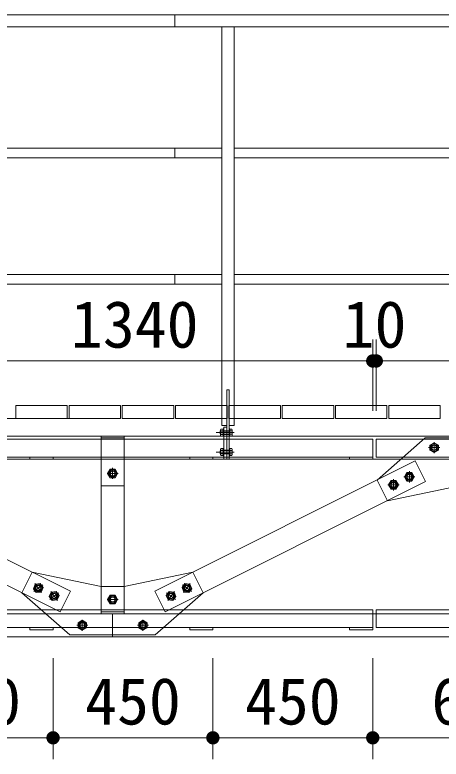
# Model space of a CAD drawing. Units: millimetres at full size. Extents: x 0 to 42000, y 0 to 29700.
# Drawn here: x 18912 to 20112, y 10805 to 12900 of the extents above; entities that cross this region are included whole.
import ezdxf
from ezdxf.enums import TextEntityAlignment as Align

# ---------------------------------------------------------------- set-up
doc = ezdxf.new("R2010")
doc.units = ezdxf.units.MM
doc.header["$LTSCALE"] = 100
doc.layers.add('D-STR', color=1, linetype='Continuous', lineweight=13)
doc.layers.add('D-STR-DIM', color=7, linetype='Continuous', lineweight=13)
doc.styles.add('ＭＳ ゴシック', font='')
doc.styles.get('ＭＳ ゴシック').set_extended_font_data('MS Gothic')

# ---------------------------------------------------------------- blocks, each defined once
blk = doc.blocks.new('filled_dot')
at = {"color": 0, "linetype": 'Continuous', "lineweight": -2, "const_width": 1.25}
blk.add_lwpolyline([(-0.625, 0, 1), (0.625, 0, 1)], format="xyb", close=True, dxfattribs=at)

msp = doc.modelspace()

# ---------------------------------------------------------------- linework, layer by layer
at = {"layer": 'D-STR'}
for p, q in [((22924.3, 12900.4), (11450.5, 12900.4)), ((19362.4, 12866.4), (19362.4, 12900.4)), ((22924.3, 12866.4), (11450.5, 12866.4)), ((19495.4, 12866.4), (19495.4, 11744.4)), ((19529.4, 12866.4), (19529.4, 11744.4)), ((19495.4, 12524.7), (18629, 12524.7)), ((19362.4, 12497.5), (19362.4, 12524.7)), ((20395.4, 12524.7), (19529, 12524.7)), ((19495.4, 12497.5), (18629, 12497.5)), ((20395.4, 12497.5), (19529, 12497.5)), ((19495.4, 12169.4), (18629, 12169.4)), ((19362.4, 12142.2), (19362.4, 12169.4)), ((20395.4, 12169.4), (19529, 12169.4)), ((19495.4, 12142.2), (18629, 12142.2)), ((20395.4, 12142.2), (19529, 12142.2)), ((19509.4, 11844.4), (19509.4, 11744.4)), ((19515.4, 11844.4), (19509.4, 11844.4)), ((19515.4, 11744.4), (19515.4, 11844.4)), ((19170.5, 11764.4), (18204.5, 11764.4)), ((19495.4, 11744.4), (19509.4, 11744.4)), ((19498.4, 11713.9), (19498.4, 11734.9)), ((19498.4, 11734.9), (19500.4, 11734.9)), ((19509.4, 11739.4), (19500.4, 11739.4)), ((19500.4, 11739.4), (19500.4, 11649.4)), ((19500.4, 11713.9), (19500.4, 11734.9)), ((19509.4, 11744.4), (19509.4, 11649.4)), ((19509.4, 11649.4), (19509.4, 11739.4)), ((19515.4, 11744.4), (19529.4, 11744.4)), ((19515.4, 11649.4), (19515.4, 11744.4)), ((19515.4, 11713.9), (19515.4, 11734.9)), ((19517.4, 11734.9), (19515.4, 11734.9)), ((19517.4, 11713.9), (19517.4, 11734.9)), ((11387.5, 11714.4), (22987.5, 11714.4)), ((19155, 11714.4), (19155, 11214.4)), ((19220, 11714.4), (19220, 11214.4)), ((19529.9, 11724.4), (19479.4, 11724.4)), ((19490.1, 11727.9), (19491.6, 11729.4)), ((19490.1, 11720.9), (19490.1, 11727.9)), ((19490.1, 11720.9), (19491.6, 11719.4)), ((19515.4, 11728.6), (19490.8, 11728.6)), ((19515.4, 11720.2), (19490.8, 11720.2)), ((19492.2, 11734.2), (19491.4, 11732.5)), ((19491.4, 11716.4), (19491.4, 11732.5)), ((19492.2, 11714.6), (19491.4, 11716.4)), ((19515.4, 11729.4), (19491.6, 11729.4)), ((19491.6, 11719.4), (19491.6, 11729.4)), ((19515.4, 11719.4), (19491.6, 11719.4)), ((19498.4, 11734.2), (19492.2, 11734.2)), ((19498.4, 11729.3), (19492.2, 11729.3)), ((19498.4, 11719.5), (19492.2, 11719.5)), ((19498.4, 11714.6), (19492.2, 11714.6)), ((19498.4, 11713.9), (19500.4, 11713.9)), ((19517.4, 11713.9), (19515.4, 11713.9)), ((19517.4, 11734.2), (19523.6, 11734.2)), ((19517.4, 11729.3), (19523.6, 11729.3)), ((19517.4, 11719.5), (19523.6, 11719.5)), ((19517.4, 11714.6), (19523.6, 11714.6)), ((19523.6, 11734.2), (19524.4, 11732.5)), ((19523.6, 11714.6), (19524.4, 11716.4)), ((19524.4, 11716.4), (19524.4, 11732.5)), ((19919.9, 11705.4), (18579.9, 11705.4)), ((19155, 11709.4), (19220, 11709.4)), ((19155, 11574.4), (19155, 11709.4)), ((19220, 11709.4), (19220, 11574.4)), ((19919.9, 11655.4), (19919.9, 11705.4)), ((21419.9, 11705.4), (19929.9, 11705.4)), ((19929.9, 11705.4), (19929.9, 11655.4)), ((19932.5, 11590.8), (20067.3, 11709.4)), ((20307.7, 11709.4), (20067.3, 11709.4)), ((20092.9, 11695.8), (20080.9, 11688.9)), ((20092.9, 11666.3), (20092.9, 11697.5)), ((20104.9, 11688.9), (20092.9, 11695.8)), ((19490.1, 11672.9), (19491.6, 11674.4)), ((19490.1, 11665.9), (19490.1, 11672.9)), ((19515.4, 11673.6), (19490.8, 11673.6)), ((19492.2, 11679.2), (19491.4, 11677.5)), ((19491.4, 11661.4), (19491.4, 11677.5)), ((19515.4, 11674.4), (19491.6, 11674.4)), ((19491.6, 11664.4), (19491.6, 11674.4)), ((19498.4, 11679.2), (19492.2, 11679.2)), ((19498.4, 11674.3), (19492.2, 11674.3)), ((19498.4, 11658.9), (19498.4, 11679.9)), ((19498.4, 11679.9), (19500.4, 11679.9)), ((19500.4, 11658.9), (19500.4, 11679.9)), ((19515.4, 11658.9), (19515.4, 11679.9)), ((19517.4, 11679.9), (19515.4, 11679.9)), ((19517.4, 11658.9), (19517.4, 11679.9)), ((19517.4, 11679.2), (19523.6, 11679.2)), ((19517.4, 11674.3), (19523.6, 11674.3)), ((19523.6, 11679.2), (19524.4, 11677.5)), ((19524.4, 11661.4), (19524.4, 11677.5)), ((20077.3, 11681.9), (20108.5, 11681.9)), ((20080.9, 11688.9), (20080.9, 11675)), ((20080.9, 11675), (20092.9, 11668.1)), ((20092.9, 11668.1), (20104.9, 11675)), ((20104.9, 11675), (20104.9, 11688.9)), ((18579.9, 11655.4), (19919.9, 11655.4)), ((19529.9, 11669.4), (19479.4, 11669.4)), ((19490.1, 11665.9), (19491.6, 11664.4)), ((19515.4, 11665.2), (19490.8, 11665.2)), ((19492.2, 11659.6), (19491.4, 11661.4)), ((19515.4, 11664.4), (19491.6, 11664.4)), ((19498.4, 11664.5), (19492.2, 11664.5)), ((19498.4, 11659.6), (19492.2, 11659.6)), ((19498.4, 11658.9), (19500.4, 11658.9)), ((19517.4, 11658.9), (19515.4, 11658.9)), ((19517.4, 11664.5), (19523.6, 11664.5)), ((19517.4, 11659.6), (19523.6, 11659.6)), ((19523.6, 11659.6), (19524.4, 11661.4)), ((19929.9, 11655.4), (21419.9, 11655.4)), ((11387.5, 11649.4), (22987.5, 11649.4)), ((18335.2, 11644.4), (19068.8, 11277.6)), ((20039.8, 11644.4), (19306.2, 11277.6)), ((19500.4, 11649.4), (19509.4, 11649.4)), ((19509.4, 11649.4), (19515.4, 11649.4)), ((20039.8, 11644.4), (20068.9, 11586.3)), ((19171.9, 11609.4), (19203.1, 11609.4)), ((19180.6, 11621.4), (19173.6, 11609.4)), ((19173.6, 11609.4), (19180.6, 11597.4)), ((19194.4, 11621.4), (19180.6, 11621.4)), ((19187.5, 11625), (19187.5, 11593.8)), ((19201.3, 11609.4), (19194.4, 11621.4)), ((19194.4, 11597.4), (19201.3, 11609.4)), ((20009.2, 11599.7), (20016.1, 11611.7)), ((20016.1, 11611.7), (20030, 11611.7)), ((20023.1, 11615.3), (20023.1, 11584.1)), ((20030, 11611.7), (20036.9, 11599.7)), ((19180.6, 11597.4), (19194.4, 11597.4)), ((19932.5, 11590.8), (19961.5, 11532.6)), ((19964.5, 11577.3), (19971.4, 11589.3)), ((19971.4, 11589.3), (19985.3, 11589.3)), ((19978.3, 11592.9), (19978.3, 11561.7)), ((19985.3, 11589.3), (19992.2, 11577.3)), ((20038.7, 11599.7), (20007.5, 11599.7)), ((20016.1, 11587.7), (20009.2, 11599.7)), ((20030, 11587.7), (20016.1, 11587.7)), ((20036.9, 11599.7), (20030, 11587.7)), ((18306.1, 11586.3), (19039.7, 11219.5)), ((19220, 11574.4), (19155, 11574.4)), ((20068.9, 11586.3), (19335.3, 11219.5)), ((19961.5, 11532.6), (20155, 11572.7)), ((19993.9, 11577.3), (19962.7, 11577.3)), ((19971.4, 11565.3), (19964.5, 11577.3)), ((19992.2, 11577.3), (19985.3, 11565.3)), ((19985.3, 11565.3), (19971.4, 11565.3)), ((18932.4, 11273.2), (18961.4, 11331.3)), ((18961.4, 11331.3), (19154.9, 11291.2)), ((19413.5, 11331.3), (19220.1, 11291.2)), ((19442.6, 11273.2), (19413.5, 11331.3)), ((18964.4, 11284.9), (18969.9, 11297.6)), ((18990.7, 11295.9), (18965.7, 11277.2)), ((18987.5, 11274), (18968.8, 11299)), ((18969.9, 11297.6), (18983.6, 11299.3)), ((18983.6, 11299.3), (18991.9, 11288.2)), ((19391.3, 11299.3), (19383, 11288.2)), ((19384.3, 11295.9), (19409.3, 11277.2)), ((19387.4, 11274), (19406.1, 11299)), ((19405.1, 11297.6), (19391.3, 11299.3)), ((19410.5, 11284.9), (19405.1, 11297.6)), ((18972.7, 11273.8), (18964.4, 11284.9)), ((18986.5, 11275.4), (18972.7, 11273.8)), ((18991.9, 11288.2), (18986.5, 11275.4)), ((19009.1, 11262.5), (19014.6, 11275.2)), ((19035.4, 11273.5), (19010.4, 11254.8)), ((19032.3, 11251.7), (19013.5, 11276.6)), ((19014.6, 11275.2), (19028.3, 11276.9)), ((19028.3, 11276.9), (19036.7, 11265.8)), ((19068.8, 11277.6), (19039.7, 11219.5)), ((19154.9, 11291.2), (19220, 11291.2)), ((19306.2, 11277.6), (19335.3, 11219.5)), ((19346.6, 11276.9), (19338.3, 11265.8)), ((19339.6, 11273.5), (19364.5, 11254.8)), ((19342.7, 11251.7), (19361.4, 11276.6)), ((19360.4, 11275.2), (19346.6, 11276.9)), ((19365.8, 11262.5), (19360.4, 11275.2)), ((19383, 11288.2), (19388.5, 11275.4)), ((19388.5, 11275.4), (19402.2, 11273.8)), ((19402.2, 11273.8), (19410.5, 11284.9)), ((18932.4, 11273.2), (19067.2, 11154.5)), ((19017.5, 11251.4), (19009.1, 11262.5)), ((19031.2, 11253.1), (19017.5, 11251.4)), ((19036.7, 11265.8), (19031.2, 11253.1)), ((19171.9, 11254.4), (19203.1, 11254.4)), ((19180.6, 11266.4), (19173.6, 11254.4)), ((19173.6, 11254.4), (19180.6, 11242.4)), ((19194.4, 11266.4), (19180.6, 11266.4)), ((19201.3, 11254.4), (19194.4, 11266.4)), ((19194.4, 11242.4), (19201.3, 11254.4)), ((19442.6, 11273.2), (19307.8, 11154.5)), ((19338.3, 11265.8), (19343.8, 11253.1)), ((19343.8, 11253.1), (19357.5, 11251.4)), ((19357.5, 11251.4), (19365.8, 11262.5)), ((19180.6, 11242.4), (19194.4, 11242.4)), ((11387.5, 11214.4), (22987.5, 11214.4)), ((19919.9, 11225.4), (18579.9, 11225.4)), ((19155, 11219.4), (19220, 11219.4)), ((19187.5, 11214.4), (19187.5, 11149.4)), ((19919.9, 11175.4), (19919.9, 11225.4)), ((21419.9, 11225.4), (19929.9, 11225.4)), ((19929.9, 11225.4), (19929.9, 11175.4)), ((19102.1, 11195.8), (19090.1, 11188.9)), ((19102.1, 11166.3), (19102.1, 11197.5)), ((19114.1, 11188.9), (19102.1, 11195.8)), ((19260.9, 11188.9), (19272.9, 11195.8)), ((19272.9, 11166.3), (19272.9, 11197.5)), ((19272.9, 11195.8), (19284.9, 11188.9)), ((18579.9, 11175.4), (19919.9, 11175.4)), ((19086.5, 11181.9), (19117.7, 11181.9)), ((19090.1, 11188.9), (19090.1, 11175)), ((19090.1, 11175), (19102.1, 11168.1)), ((19102.1, 11168.1), (19114.1, 11175)), ((19114.1, 11175), (19114.1, 11188.9)), ((19288.5, 11181.9), (19257.3, 11181.9)), ((19260.9, 11175), (19260.9, 11188.9)), ((19272.9, 11168.1), (19260.9, 11175)), ((19284.9, 11175), (19272.9, 11168.1)), ((19284.9, 11188.9), (19284.9, 11175)), ((19929.9, 11175.4), (21419.9, 11175.4)), ((11387.5, 11149.4), (22987.5, 11149.4)), ((19067.2, 11154.5), (19307.8, 11154.5))]:
    msp.add_line(p, q, dxfattribs=at)
for points in [[(18914.9, 11764.4), (19059.9, 11764.4), (19059.9, 11800.4), (18914.9, 11800.4)], [(19209.9, 11764.4), (19064.9, 11764.4), (19064.9, 11800.4), (19209.9, 11800.4)], [(19214.9, 11764.4), (19359.9, 11764.4), (19359.9, 11800.4), (19214.9, 11800.4)], [(19509.9, 11764.4), (19364.9, 11764.4), (19364.9, 11800.4), (19509.9, 11800.4)], [(19514.9, 11764.4), (19659.9, 11764.4), (19659.9, 11800.4), (19514.9, 11800.4)], [(19809.9, 11764.4), (19664.9, 11764.4), (19664.9, 11800.4), (19809.9, 11800.4)], [(19814.9, 11764.4), (19959.9, 11764.4), (19959.9, 11800.4), (19814.9, 11800.4)], [(20109.9, 11764.4), (19964.9, 11764.4), (19964.9, 11800.4), (20109.9, 11800.4)], [(18954.9, 11649.4), (19019.9, 11649.4), (19019.9, 11655.4), (18954.9, 11655.4)], [(19404.9, 11649.4), (19469.9, 11649.4), (19469.9, 11655.4), (19404.9, 11655.4)], [(19854.9, 11649.4), (19919.9, 11649.4), (19919.9, 11655.4), (19854.9, 11655.4)], [(18954.9, 11169.4), (19019.9, 11169.4), (19019.9, 11175.4), (18954.9, 11175.4)], [(19404.9, 11169.4), (19469.9, 11169.4), (19469.9, 11175.4), (19404.9, 11175.4)], [(19854.9, 11169.4), (19919.9, 11169.4), (19919.9, 11175.4), (19854.9, 11175.4)]]:
    msp.add_lwpolyline(points, close=True, dxfattribs=at)
for centre, radius in [((20092.9, 11681.9), 10.8), ((20092.9, 11681.9), 8), ((20092.9, 11681.9), 6.92), ((19187.5, 11609.4), 10.8), ((19187.5, 11609.4), 8), ((19187.5, 11609.4), 6.92), ((20023.1, 11599.7), 10.8), ((19978.3, 11577.3), 10.8), ((20023.1, 11599.7), 8), ((20023.1, 11599.7), 6.92), ((19978.3, 11577.3), 8), ((19978.3, 11577.3), 6.92), ((18978.2, 11286.5), 10.8), ((18978.2, 11286.5), 8), ((19396.8, 11286.5), 10.8), ((19396.8, 11286.5), 8), ((18978.2, 11286.5), 6.92), ((19022.9, 11264.2), 10.8), ((19352.1, 11264.2), 10.8), ((19396.8, 11286.5), 6.92), ((19022.9, 11264.2), 8), ((19022.9, 11264.2), 6.92), ((19187.5, 11254.4), 10.8), ((19187.5, 11254.4), 8), ((19187.5, 11254.4), 6.92), ((19352.1, 11264.2), 8), ((19352.1, 11264.2), 6.92), ((19102.1, 11181.9), 10.8), ((19102.1, 11181.9), 8), ((19272.9, 11181.9), 10.8), ((19272.9, 11181.9), 8), ((19102.1, 11181.9), 6.92), ((19272.9, 11181.9), 6.92)]:
    msp.add_circle(centre, radius, dxfattribs=at)
for centre, radius, start, end in [((19506.8, 11724.4), 15.4, 161.4826, 198.5174), ((19495.2, 11731.8), 3.91, 190.5179, 218.8665), ((19495.2, 11717.1), 3.91, 141.1335, 169.4821), ((19520.5, 11731.8), 3.91, 321.1335, 349.4821), ((19520.5, 11717.1), 3.91, 10.5179, 38.8665), ((19508.9, 11724.4), 15.4, 341.4826, 18.5174), ((19506.8, 11669.4), 15.4, 161.4826, 198.5174), ((19495.2, 11676.8), 3.91, 190.5179, 218.8665), ((19520.5, 11676.8), 3.91, 321.1335, 349.4821), ((19508.9, 11669.4), 15.4, 341.4826, 18.5174), ((19495.2, 11662.1), 3.91, 141.1335, 169.4821), ((19520.5, 11662.1), 3.91, 10.5179, 38.8665)]:
    msp.add_arc(centre, radius, start, end, dxfattribs=at)
at = {"layer": 'D-STR-DIM'}
for p, q in [((19919.9, 11785.4), (19919.9, 11986)), ((19919.9, 11785.4), (19919.9, 11986)), ((19929.9, 11785.4), (19929.9, 11986)), ((19929.9, 11785.4), (19929.9, 11986)), ((18579.9, 11926), (19919.9, 11926)), ((19919.9, 11926), (19929.9, 11926)), ((19929.9, 11926), (21419.9, 11926)), ((19019.9, 11089.4), (19019.9, 10805)), ((19019.9, 11089.4), (19019.9, 10805)), ((19469.9, 11089.4), (19469.9, 10805)), ((19469.9, 11089.4), (19469.9, 10805)), ((19919.9, 11089.4), (19919.9, 10805)), ((19919.9, 11089.4), (19919.9, 10805)), ((18569.9, 10865), (19019.9, 10865)), ((19019.9, 10865), (19469.9, 10865)), ((19469.9, 10865), (19919.9, 10865)), ((19919.9, 10865), (20519.9, 10865))]:
    msp.add_line(p, q, dxfattribs=at)

# ---------------------------------------------------------------- block references
at = {"layer": 'D-STR-DIM', "xscale": 15, "yscale": 15, "rotation": 180}
for p in [(19919.9, 11926), (19929.9, 11926), (19019.9, 10865), (19469.9, 10865), (19919.9, 10865)]:
    msp.add_blockref('filled_dot', p, dxfattribs=at)
at = {"layer": 'D-STR-DIM', "xscale": 15, "yscale": 15}
for p in [(19919.9, 11926), (19929.9, 11926), (19019.9, 10865), (19469.9, 10865), (19919.9, 10865)]:
    msp.add_blockref('filled_dot', p, dxfattribs=at)

# ---------------------------------------------------------------- texts
at = {"layer": 'D-STR-DIM', "style": 'ＭＳ ゴシック'}
for s, p in [('1340', (19249.9, 12095.4)), ('10', (19924.9, 12095.4)), ('450', (18794.9, 11034.4)), ('450', (19244.9, 11034.4)), ('450', (19694.9, 11034.4)), ('600', (20219.9, 11034.4))]:
    msp.add_text(s, height=132, dxfattribs=at).set_placement(p, align=Align.TOP_CENTER)

doc.saveas('drawing.dxf')
